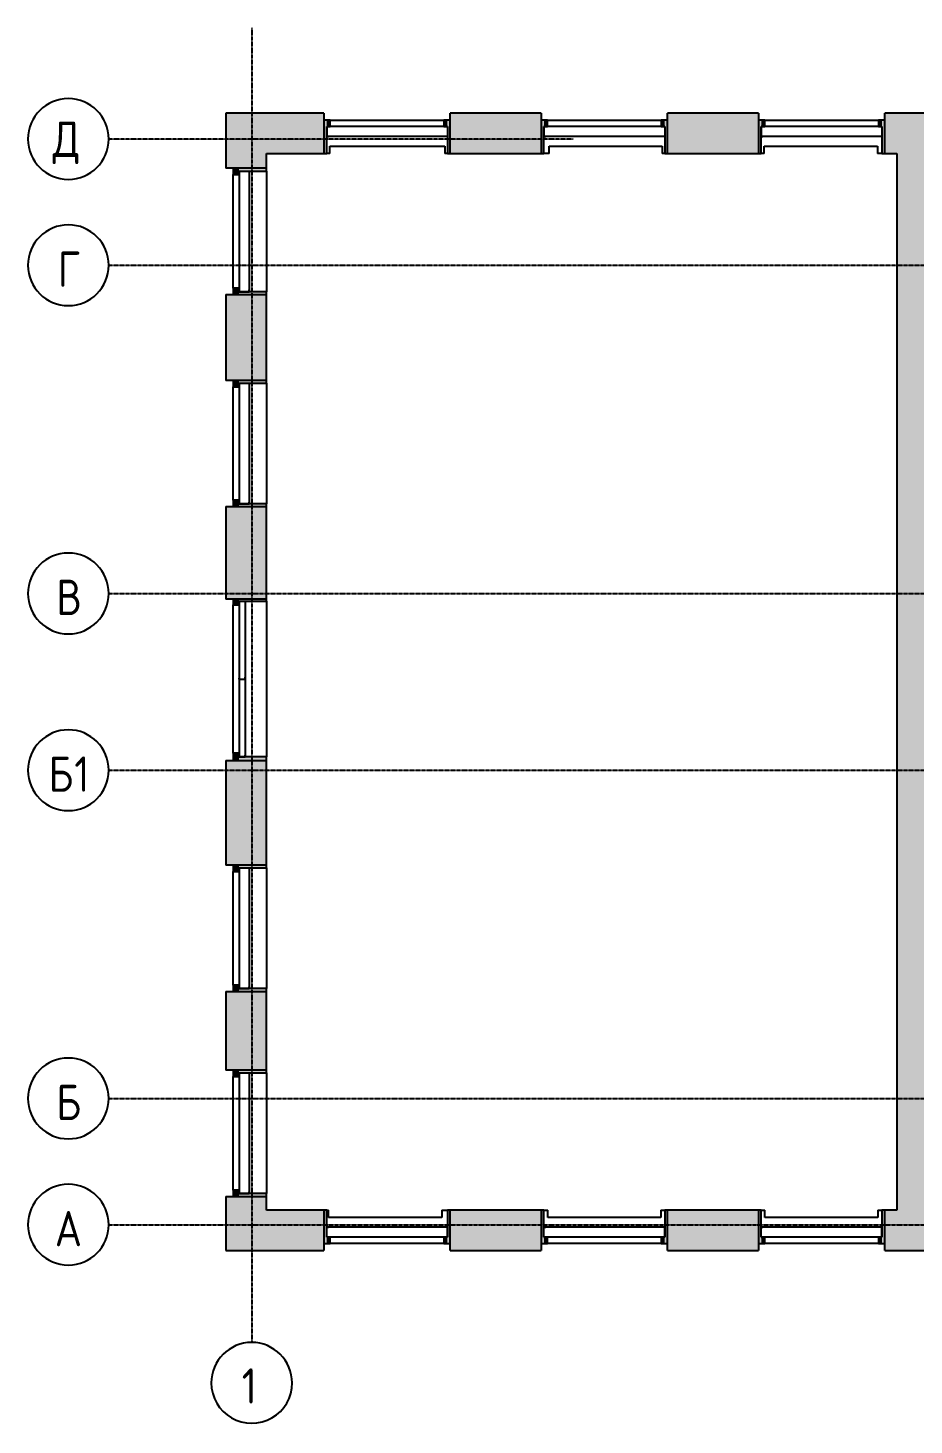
# Model space of a CAD drawing. Extents: x -4056 to 455774, y -7500 to 28668.
# Drawn here: x 231136 to 248675, y -3183 to 24484 of the extents above; entities that cross this region are included whole.
import ezdxf

# ---------------------------------------------------------------- set-up
doc = ezdxf.new("R2010")
doc.units = 0
doc.linetypes.add('ADSK_ЛИНИЯ_СЕТКИ', pattern=[21, 12, -3, 3, -3])
for name, color, linetype in [('КАРКАС_ИМПОСТ', 7, 'CONTINUOUS'), ('ОКНА', 7, 'CONTINUOUS'), ('ОСИ', 7, 'CONTINUOUS'), ('СТЕНЫ', 7, 'CONTINUOUS'), ('СТЕНЫ_РАЗРЕЗ', 7, 'CONTINUOUS')]:
    doc.layers.add(name, color=color, linetype=linetype)
doc.styles.add('GOST_COMMON_1', font='GOST Common.ttf', dxfattribs={"width": 0.9, "height": 700})

# ---------------------------------------------------------------- blocks, each defined once
blk = doc.blocks.new('*U279')
at = {"layer": 'СТЕНЫ'}
for points in [[(235054.839752, 275.135494), (235054.839752, 1075.135494), (236994.839752, 275.135494)], [(236994.839752, 275.135494), (235054.839752, 1075.135494), (236994.839752, 1075.135494)], [(239494.839752, 275.135494), (239494.839752, 1075.135494), (240400.652256, 275.135494)], [(240400.652256, 275.135494), (239494.839752, 1075.135494), (240400.652256, 1075.135494)], [(240400.652256, 275.135494), (240400.652256, 1075.135494), (241294.839752, 275.135494)], [(241294.839752, 275.135494), (240400.652256, 1075.135494), (241294.839752, 1075.135494)], [(243794.839752, 275.135494), (243794.839752, 1075.135494), (245594.839752, 275.135494)], [(245594.839752, 275.135494), (243794.839752, 1075.135494), (245594.839752, 1075.135494)], [(248094.839752, 275.135494), (248094.839752, 1075.135494), (249894.839752, 275.135494)], [(249894.839752, 275.135494), (248094.839752, 1075.135494), (249894.839752, 1075.135494)], [(252394.839752, 275.135494), (252394.839752, 1075.135494), (252774.839752, 275.135494)], [(252774.839752, 275.135494), (252394.839752, 1075.135494), (252774.839752, 1075.135494)]]:
    blk.add_solid(points, dxfattribs=at)
blk = doc.blocks.new('*U280')
at = {"layer": 'СТЕНЫ'}
for points in [[(235054.839752, 21705.135494), (235054.839752, 22795.135494), (235854.839752, 21705.135494)], [(235854.839752, 21705.135494), (235054.839752, 22795.135494), (235854.839752, 22795.135494)], [(235054.839752, 17505.135494), (235054.839752, 19205.135494), (235854.839752, 17505.135494)], [(235854.839752, 17505.135494), (235054.839752, 19205.135494), (235854.839752, 19205.135494)], [(235054.839752, 13175.135494), (235054.839752, 15005.135494), (235854.839752, 13175.135494)], [(235854.839752, 13175.135494), (235054.839752, 15005.135494), (235854.839752, 15005.135494)], [(235054.839752, 7905.135494), (235054.839752, 9975.135494), (235854.839752, 7905.135494)], [(235854.839752, 7905.135494), (235054.839752, 9975.135494), (235854.839752, 9975.135494)], [(235054.839752, 3845.135494), (235054.839752, 5405.135494), (235854.839752, 3845.135494)], [(235854.839752, 3845.135494), (235054.839752, 5405.135494), (235854.839752, 5405.135494)], [(235054.839752, 1075.135494), (235054.839752, 1345.135494), (235854.839752, 1075.135494)], [(235854.839752, 1075.135494), (235054.839752, 1345.135494), (235854.839752, 1345.135494)]]:
    blk.add_solid(points, dxfattribs=at)
blk = doc.blocks.new('*U281')
at = {"layer": 'СТЕНЫ'}
for points in [[(235854.839752, 21995.135494), (235854.839752, 22795.135494), (236994.839752, 21995.135494)], [(236994.839752, 21995.135494), (235854.839752, 22795.135494), (236994.839752, 22795.135494)], [(239494.839752, 21995.135494), (239494.839752, 22795.135494), (240400.652256, 21995.135494)], [(240400.652256, 21995.135494), (239494.839752, 22795.135494), (240400.652256, 22795.135494)], [(240400.652256, 21995.135494), (240400.652256, 22795.135494), (241294.839752, 21995.135494)], [(241294.839752, 21995.135494), (240400.652256, 22795.135494), (241294.839752, 22795.135494)], [(243794.839752, 21995.135494), (243794.839752, 22795.135494), (245594.839752, 21995.135494)], [(245594.839752, 21995.135494), (243794.839752, 22795.135494), (245594.839752, 22795.135494)], [(248094.839752, 21995.135494), (248094.839752, 22795.135494), (248334.839752, 21995.135494)], [(248334.839752, 21995.135494), (248094.839752, 22795.135494), (248334.839752, 22795.135494)], [(248334.839752, 21995.135494), (248334.839752, 22795.135494), (249014.839752, 21995.135494)], [(249014.839752, 21995.135494), (248334.839752, 22795.135494), (249014.839752, 22795.135494)], [(249014.839752, 21995.135494), (249014.839752, 22795.135494), (249894.839752, 21995.135494)], [(249894.839752, 21995.135494), (249014.839752, 22795.135494), (249894.839752, 22795.135494)], [(252394.839752, 21995.135494), (252394.839752, 22795.135494), (253010.836199, 21995.135494)], [(253010.836199, 21995.135494), (252394.839752, 22795.135494), (253010.836199, 22795.135494)], [(253010.836199, 21995.135494), (253010.836199, 22795.135494), (253574.839752, 21995.135494)], [(253574.839752, 21995.135494), (253010.836199, 22795.135494), (253574.839752, 22795.135494)]]:
    blk.add_solid(points, dxfattribs=at)
blk = doc.blocks.new('*U342')
at = {"layer": 'СТЕНЫ'}
for points in [[(248334.839752, 1075.135494), (248334.839752, 21995.135494), (249014.839752, 1075.135494)], [(249014.839752, 1075.135494), (248334.839752, 21995.135494), (249014.839752, 21995.135494)]]:
    blk.add_solid(points, dxfattribs=at)
blk = doc.blocks.new('*U345')
at = {"layer": 'СТЕНЫ'}
for points in [[(245594.839752, 415.135494), (245594.839752, 1075.135494), (245649.839752, 415.135494)], [(245649.839752, 415.135494), (245594.839752, 1075.135494), (245649.839752, 1075.135494)], [(248039.839752, 415.135494), (248039.839752, 1075.135494), (248094.839752, 415.135494)], [(248094.839752, 415.135494), (248039.839752, 1075.135494), (248094.839752, 1075.135494)], [(245649.839752, 415.135494), (245649.839752, 535.135494), (245719.839752, 415.135494)], [(245719.839752, 415.135494), (245649.839752, 535.135494), (245719.839752, 535.135494)], [(247969.839752, 415.135494), (247969.839752, 535.135494), (248039.839752, 415.135494)], [(248039.839752, 415.135494), (247969.839752, 535.135494), (248039.839752, 535.135494)]]:
    blk.add_solid(points, dxfattribs=at)
blk = doc.blocks.new('*U346')
at = {"layer": 'СТЕНЫ'}
for points in [[(241294.839752, 415.135494), (241294.839752, 1075.135494), (241349.839752, 415.135494)], [(241349.839752, 415.135494), (241294.839752, 1075.135494), (241349.839752, 1075.135494)], [(243739.839752, 415.135494), (243739.839752, 1075.135494), (243794.839752, 415.135494)], [(243794.839752, 415.135494), (243739.839752, 1075.135494), (243794.839752, 1075.135494)], [(241349.839752, 415.135494), (241349.839752, 535.135494), (241419.839752, 415.135494)], [(241419.839752, 415.135494), (241349.839752, 535.135494), (241419.839752, 535.135494)], [(243669.839752, 415.135494), (243669.839752, 535.135494), (243739.839752, 415.135494)], [(243739.839752, 415.135494), (243669.839752, 535.135494), (243739.839752, 535.135494)]]:
    blk.add_solid(points, dxfattribs=at)
blk = doc.blocks.new('*U347')
at = {"layer": 'СТЕНЫ'}
for points in [[(236994.839752, 415.135494), (236994.839752, 1075.135494), (237049.839752, 415.135494)], [(237049.839752, 415.135494), (236994.839752, 1075.135494), (237049.839752, 1075.135494)], [(239439.839752, 415.135494), (239439.839752, 1075.135494), (239494.839752, 415.135494)], [(239494.839752, 415.135494), (239439.839752, 1075.135494), (239494.839752, 1075.135494)], [(237049.839752, 415.135494), (237049.839752, 535.135494), (237119.839752, 415.135494)], [(237119.839752, 415.135494), (237049.839752, 535.135494), (237119.839752, 535.135494)], [(239369.839752, 415.135494), (239369.839752, 535.135494), (239439.839752, 415.135494)], [(239439.839752, 415.135494), (239369.839752, 535.135494), (239439.839752, 535.135494)]]:
    blk.add_solid(points, dxfattribs=at)
blk = doc.blocks.new('*U348')
at = {"layer": 'СТЕНЫ'}
for points in [[(235194.839752, 3720.135494), (235194.839752, 3845.135494), (235314.839752, 3720.135494)], [(235314.839752, 3720.135494), (235194.839752, 3845.135494), (235314.839752, 3845.135494)], [(235314.839752, 3790.135494), (235314.839752, 3845.135494), (235854.839752, 3790.135494)], [(235854.839752, 3790.135494), (235314.839752, 3845.135494), (235854.839752, 3845.135494)], [(235194.839752, 1345.135494), (235194.839752, 1470.135494), (235314.839752, 1345.135494)], [(235314.839752, 1345.135494), (235194.839752, 1470.135494), (235314.839752, 1470.135494)], [(235314.839752, 1345.135494), (235314.839752, 1400.135494), (235854.839752, 1345.135494)], [(235854.839752, 1345.135494), (235314.839752, 1400.135494), (235854.839752, 1400.135494)]]:
    blk.add_solid(points, dxfattribs=at)
blk = doc.blocks.new('*U349')
at = {"layer": 'СТЕНЫ'}
for points in [[(235194.839752, 7780.135494), (235194.839752, 7905.135494), (235314.839752, 7780.135494)], [(235314.839752, 7780.135494), (235194.839752, 7905.135494), (235314.839752, 7905.135494)], [(235314.839752, 7850.135494), (235314.839752, 7905.135494), (235854.839752, 7850.135494)], [(235854.839752, 7850.135494), (235314.839752, 7905.135494), (235854.839752, 7905.135494)], [(235194.839752, 5405.135494), (235194.839752, 5530.135494), (235314.839752, 5405.135494)], [(235314.839752, 5405.135494), (235194.839752, 5530.135494), (235314.839752, 5530.135494)], [(235314.839752, 5405.135494), (235314.839752, 5460.135494), (235854.839752, 5405.135494)], [(235854.839752, 5405.135494), (235314.839752, 5460.135494), (235854.839752, 5460.135494)]]:
    blk.add_solid(points, dxfattribs=at)
blk = doc.blocks.new('*U350')
at = {"layer": 'СТЕНЫ'}
for points in [[(235194.839752, 17380.135494), (235194.839752, 17505.135494), (235314.839752, 17380.135494)], [(235314.839752, 17380.135494), (235194.839752, 17505.135494), (235314.839752, 17505.135494)], [(235314.839752, 17450.135494), (235314.839752, 17505.135494), (235854.839752, 17450.135494)], [(235854.839752, 17450.135494), (235314.839752, 17505.135494), (235854.839752, 17505.135494)], [(235194.839752, 15005.135494), (235194.839752, 15130.135494), (235314.839752, 15005.135494)], [(235314.839752, 15005.135494), (235194.839752, 15130.135494), (235314.839752, 15130.135494)], [(235314.839752, 15005.135494), (235314.839752, 15060.135494), (235854.839752, 15005.135494)], [(235854.839752, 15005.135494), (235314.839752, 15060.135494), (235854.839752, 15060.135494)]]:
    blk.add_solid(points, dxfattribs=at)
blk = doc.blocks.new('*U351')
at = {"layer": 'СТЕНЫ'}
for points in [[(235194.839752, 21580.135494), (235194.839752, 21705.135494), (235314.839752, 21580.135494)], [(235314.839752, 21580.135494), (235194.839752, 21705.135494), (235314.839752, 21705.135494)], [(235314.839752, 21650.135494), (235314.839752, 21705.135494), (235854.839752, 21650.135494)], [(235854.839752, 21650.135494), (235314.839752, 21705.135494), (235854.839752, 21705.135494)], [(235194.839752, 19205.135494), (235194.839752, 19330.135494), (235314.839752, 19205.135494)], [(235314.839752, 19205.135494), (235194.839752, 19330.135494), (235314.839752, 19330.135494)], [(235314.839752, 19205.135494), (235314.839752, 19260.135494), (235854.839752, 19205.135494)], [(235854.839752, 19205.135494), (235314.839752, 19260.135494), (235854.839752, 19260.135494)]]:
    blk.add_solid(points, dxfattribs=at)
blk = doc.blocks.new('*U352')
at = {"layer": 'СТЕНЫ'}
for points in [[(235194.839752, 13059.818526), (235194.839752, 13175.135494), (235314.839752, 13059.818526)], [(235314.839752, 13059.818526), (235194.839752, 13175.135494), (235314.839752, 13175.135494)], [(235314.839752, 13129.818526), (235314.839752, 13175.135494), (235854.839752, 13129.818526)], [(235854.839752, 13129.818526), (235314.839752, 13175.135494), (235854.839752, 13175.135494)], [(235194.839752, 9975.135494), (235194.839752, 10119.818526), (235314.839752, 9975.135494)], [(235314.839752, 9975.135494), (235194.839752, 10119.818526), (235314.839752, 10119.818526)], [(235314.839752, 9975.135494), (235314.839752, 10049.818526), (235854.839752, 9975.135494)], [(235854.839752, 9975.135494), (235314.839752, 10049.818526), (235854.839752, 10049.818526)]]:
    blk.add_solid(points, dxfattribs=at)
blk = doc.blocks.new('*U354')
at = {"layer": 'СТЕНЫ'}
for points in [[(245594.839752, 21995.135494), (245594.839752, 22655.135494), (245649.839752, 21995.135494)], [(245649.839752, 21995.135494), (245594.839752, 22655.135494), (245649.839752, 22655.135494)], [(245649.839752, 22535.135494), (245649.839752, 22655.135494), (245719.839752, 22535.135494)], [(245719.839752, 22535.135494), (245649.839752, 22655.135494), (245719.839752, 22655.135494)], [(247969.839752, 22535.135494), (247969.839752, 22655.135494), (248039.839752, 22535.135494)], [(248039.839752, 22535.135494), (247969.839752, 22655.135494), (248039.839752, 22655.135494)], [(248039.839752, 21995.135494), (248039.839752, 22655.135494), (248094.839752, 21995.135494)], [(248094.839752, 21995.135494), (248039.839752, 22655.135494), (248094.839752, 22655.135494)]]:
    blk.add_solid(points, dxfattribs=at)
blk = doc.blocks.new('*U355')
at = {"layer": 'СТЕНЫ'}
for points in [[(241294.839752, 21995.135494), (241294.839752, 22655.135494), (241349.839752, 21995.135494)], [(241349.839752, 21995.135494), (241294.839752, 22655.135494), (241349.839752, 22655.135494)], [(241349.839752, 22535.135494), (241349.839752, 22655.135494), (241419.839752, 22535.135494)], [(241419.839752, 22535.135494), (241349.839752, 22655.135494), (241419.839752, 22655.135494)], [(243669.839752, 22535.135494), (243669.839752, 22655.135494), (243739.839752, 22535.135494)], [(243739.839752, 22535.135494), (243669.839752, 22655.135494), (243739.839752, 22655.135494)], [(243739.839752, 21995.135494), (243739.839752, 22655.135494), (243794.839752, 21995.135494)], [(243794.839752, 21995.135494), (243739.839752, 22655.135494), (243794.839752, 22655.135494)]]:
    blk.add_solid(points, dxfattribs=at)
blk = doc.blocks.new('*U356')
at = {"layer": 'СТЕНЫ'}
for points in [[(236994.839752, 21995.135494), (236994.839752, 22655.135494), (237049.839752, 21995.135494)], [(237049.839752, 21995.135494), (236994.839752, 22655.135494), (237049.839752, 22655.135494)], [(237049.839752, 22535.135494), (237049.839752, 22655.135494), (237119.839752, 22535.135494)], [(237119.839752, 22535.135494), (237049.839752, 22655.135494), (237119.839752, 22655.135494)], [(239369.839752, 22535.135494), (239369.839752, 22655.135494), (239439.839752, 22535.135494)], [(239439.839752, 22535.135494), (239369.839752, 22655.135494), (239439.839752, 22655.135494)], [(239439.839752, 21995.135494), (239439.839752, 22655.135494), (239494.839752, 21995.135494)], [(239494.839752, 21995.135494), (239439.839752, 22655.135494), (239494.839752, 22655.135494)]]:
    blk.add_solid(points, dxfattribs=at)
blk = doc.blocks.new('ИРНИТУ-ОКНО-ГОСТ23166-99_N')
at = {"layer": 'КАРКАС_ИМПОСТ'}
for p, q in [((-1233.1, 210), (1156.9, 210)), ((-1233.1, 210), (-1233.1, 10)), ((-1233.1, 210), (-1198.1, 210)), ((-1233.1, 10), (1156.9, 10)), ((-1233.1, 10), (-1198.1, 10)), ((1156.9, 210), (1121.9, 210)), ((1156.9, 10), (1121.9, 10)), ((1156.9, 210), (1156.9, 10))]:
    blk.add_line(p, q, dxfattribs=at)
blk = doc.blocks.new('ИРНИТУ-ОКНО-ГОСТ23166-99_O')
at = {"layer": 'КАРКАС_ИМПОСТ'}
for p, q in [((-1233.1, -10), (1156.9, -10)), ((-1233.1, -210), (-1233.1, -10)), ((-1233.1, -10), (-1198.1, -10)), ((-1233.1, -210), (1156.9, -210)), ((-1233.1, -210), (-1198.1, -210)), ((1156.9, -10), (1121.9, -10)), ((1156.9, -210), (1121.9, -210)), ((1156.9, -210), (1156.9, -10))]:
    blk.add_line(p, q, dxfattribs=at)
blk = doc.blocks.new('ИРНИТУ-ОКНО-ГОСТ23166-99_P')
at = {"layer": 'КАРКАС_ИМПОСТ'}
for p, q in [((-808.1, -90), (731.9, -90)), ((-808.1, -210), (-808.1, -90)), ((-808.1, -90), (-773.1, -90)), ((-808.1, -210), (731.9, -210)), ((-808.1, -210), (-773.1, -210)), ((731.9, -90), (696.9, -90)), ((731.9, -210), (716.9, -210)), ((731.9, -210), (731.9, -90))]:
    blk.add_line(p, q, dxfattribs=at)
blk = doc.blocks.new('ИРНИТУ-ОКНО-ГОСТ23166-99_Q')
at = {"layer": 'КАРКАС_ИМПОСТ'}
for p, q in [((-808.1, -90), (731.9, -90)), ((-808.1, -210), (-808.1, -90)), ((-808.1, -90), (-773.1, -90)), ((-808.1, -210), (731.9, -210)), ((-808.1, -210), (-793.1, -210)), ((731.9, -90), (696.9, -90)), ((731.9, -210), (696.9, -210)), ((731.9, -210), (731.9, -90))]:
    blk.add_line(p, q, dxfattribs=at)
blk = doc.blocks.new('ОСЬ_СЕТКИ_-_D8-4846-03_Б_Н')
at = {"layer": 'ОСИ'}
for start, end in [(360, 180), (180, 360)]:
    blk.add_arc((0, 0), 4, start, end, dxfattribs=at)

msp = doc.modelspace()

# ---------------------------------------------------------------- linework, layer by layer
at = {"layer": 'ОСИ', "linetype": 'ADSK_ЛИНИЯ_СЕТКИ'}
for p, q in [((235564.839752, 24484.443292), (235564.839752, -1546.924215)), ((241924.839752, 22285.135494), (232735.995103, 22285.135494)), ((232735.995103, 19785.135494), (337536.017597, 19785.135494)), ((232735.995103, 13285.135494), (337536.017597, 13285.135494)), ((232735.995103, 9785.135494), (337536.017597, 9785.135494)), ((232735.995103, 3285.135494), (337536.017597, 3285.135494)), ((232735.995103, 785.135494), (337536.017597, 785.135494))]:
    msp.add_line(p, q, dxfattribs=at)
at = {"layer": 'СТЕНЫ'}
for p, q in [((237119.839752, 22655.135494), (239369.839752, 22655.135494)), ((241419.839752, 22655.135494), (243669.839752, 22655.135494)), ((245719.839752, 22655.135494), (247969.839752, 22655.135494)), ((237109.839752, 21995.135494), (237109.839752, 22145.135494)), ((237109.839752, 22145.135494), (239384.839752, 22145.135494)), ((239384.839752, 22145.135494), (239384.839752, 21995.135494)), ((241449.839752, 21995.135494), (241449.839752, 22145.135494)), ((241449.839752, 22145.135494), (243689.839752, 22145.135494)), ((243689.839752, 22145.135494), (243689.839752, 21995.135494)), ((245709.839752, 21995.135494), (245709.839752, 22145.135494)), ((245709.839752, 22145.135494), (247949.839752, 22145.135494)), ((247949.839752, 22145.135494), (247949.839752, 21995.135494)), ((237109.839752, 21995.135494), (237049.839752, 21995.135494)), ((239439.839752, 21995.135494), (239384.839752, 21995.135494)), ((241449.839752, 21995.135494), (241349.839752, 21995.135494)), ((243739.839752, 21995.135494), (243689.839752, 21995.135494)), ((245709.839752, 21995.135494), (245649.839752, 21995.135494)), ((248039.839752, 21995.135494), (247949.839752, 21995.135494)), ((235854.839752, 21650.135494), (235854.839752, 19260.135494)), ((235194.839752, 19330.135494), (235194.839752, 21580.135494)), ((235854.839752, 17450.135494), (235854.839752, 15060.135494)), ((235194.839752, 15130.135494), (235194.839752, 17380.135494)), ((235194.839752, 10119.818526), (235194.839752, 13059.818526)), ((235854.839752, 13129.818526), (235854.839752, 10049.818526)), ((235194.839752, 5530.135494), (235194.839752, 7780.135494)), ((235854.839752, 7850.135494), (235854.839752, 5460.135494)), ((235194.839752, 1470.135494), (235194.839752, 3720.135494)), ((235854.839752, 3790.135494), (235854.839752, 1400.135494)), ((237049.839752, 1075.135494), (237084.839752, 1075.135494)), ((237084.839752, 925.135494), (237084.839752, 1075.135494)), ((239324.839752, 925.135494), (237084.839752, 925.135494)), ((239324.839752, 1075.135494), (239439.839752, 1075.135494)), ((239324.839752, 1075.135494), (239324.839752, 925.135494)), ((241349.839752, 1075.135494), (241424.839752, 1075.135494)), ((241424.839752, 925.135494), (241424.839752, 1075.135494)), ((243664.839752, 925.135494), (241424.839752, 925.135494)), ((243664.839752, 1075.135494), (243739.839752, 1075.135494)), ((243664.839752, 1075.135494), (243664.839752, 925.135494)), ((245649.839752, 1075.135494), (245719.839752, 1075.135494)), ((245719.839752, 925.135494), (245719.839752, 1075.135494)), ((247959.839752, 925.135494), (245719.839752, 925.135494)), ((247959.839752, 1075.135494), (248039.839752, 1075.135494)), ((247959.839752, 1075.135494), (247959.839752, 925.135494)), ((239369.839752, 415.135494), (237119.839752, 415.135494)), ((243669.839752, 415.135494), (241419.839752, 415.135494)), ((247969.839752, 415.135494), (245719.839752, 415.135494))]:
    msp.add_line(p, q, dxfattribs=at)
at = {"layer": 'СТЕНЫ_РАЗРЕЗ'}
for p, q in [((235054.839752, 22795.135494), (235054.839752, 21705.135494)), ((236994.839752, 22795.135494), (235054.839752, 22795.135494)), ((236994.839752, 22795.135494), (236994.839752, 21995.135494)), ((241294.839752, 22795.135494), (239494.839752, 22795.135494)), ((239494.839752, 21995.135494), (239494.839752, 22795.135494)), ((241294.839752, 22795.135494), (241294.839752, 21995.135494)), ((245594.839752, 22795.135494), (243794.839752, 22795.135494)), ((243794.839752, 21995.135494), (243794.839752, 22795.135494)), ((245594.839752, 22795.135494), (245594.839752, 21995.135494)), ((249894.839752, 22795.135494), (248094.839752, 22795.135494)), ((248094.839752, 21995.135494), (248094.839752, 22795.135494)), ((237119.839752, 22655.135494), (236994.839752, 22655.135494)), ((237049.839752, 21995.135494), (237049.839752, 22535.135494)), ((237049.839752, 22535.135494), (237119.839752, 22535.135494)), ((237119.839752, 22535.135494), (237119.839752, 22655.135494)), ((239494.839752, 22655.135494), (239369.839752, 22655.135494)), ((239369.839752, 22655.135494), (239369.839752, 22535.135494)), ((239369.839752, 22535.135494), (239439.839752, 22535.135494)), ((239439.839752, 22535.135494), (239439.839752, 21995.135494)), ((241419.839752, 22655.135494), (241294.839752, 22655.135494)), ((241349.839752, 21995.135494), (241349.839752, 22535.135494)), ((241349.839752, 22535.135494), (241419.839752, 22535.135494)), ((241419.839752, 22535.135494), (241419.839752, 22655.135494)), ((243794.839752, 22655.135494), (243669.839752, 22655.135494)), ((243669.839752, 22655.135494), (243669.839752, 22535.135494)), ((243669.839752, 22535.135494), (243739.839752, 22535.135494)), ((243739.839752, 22535.135494), (243739.839752, 21995.135494)), ((245719.839752, 22655.135494), (245594.839752, 22655.135494)), ((245649.839752, 21995.135494), (245649.839752, 22535.135494)), ((245649.839752, 22535.135494), (245719.839752, 22535.135494)), ((245719.839752, 22535.135494), (245719.839752, 22655.135494)), ((248094.839752, 22655.135494), (247969.839752, 22655.135494)), ((247969.839752, 22655.135494), (247969.839752, 22535.135494)), ((247969.839752, 22535.135494), (248039.839752, 22535.135494)), ((248039.839752, 22535.135494), (248039.839752, 21995.135494)), ((235854.839752, 21650.135494), (235854.839752, 21995.135494)), ((235854.839752, 21995.135494), (237049.839752, 21995.135494)), ((239439.839752, 21995.135494), (241349.839752, 21995.135494)), ((243739.839752, 21995.135494), (245649.839752, 21995.135494)), ((248039.839752, 21995.135494), (248334.839752, 21995.135494)), ((248334.839752, 21995.135494), (248334.839752, 1075.135494)), ((235854.839752, 21705.135494), (235054.839752, 21705.135494)), ((235194.839752, 21705.135494), (235194.839752, 21580.135494)), ((235314.839752, 21580.135494), (235314.839752, 21650.135494)), ((235314.839752, 21650.135494), (235854.839752, 21650.135494)), ((235194.839752, 21580.135494), (235314.839752, 21580.135494)), ((235054.839752, 19205.135494), (235054.839752, 17505.135494)), ((235054.839752, 19205.135494), (235854.839752, 19205.135494)), ((235194.839752, 19330.135494), (235194.839752, 19205.135494)), ((235314.839752, 19330.135494), (235194.839752, 19330.135494)), ((235314.839752, 19260.135494), (235314.839752, 19330.135494)), ((235854.839752, 19260.135494), (235314.839752, 19260.135494)), ((235854.839752, 17450.135494), (235854.839752, 19260.135494)), ((235854.839752, 17505.135494), (235054.839752, 17505.135494)), ((235194.839752, 17505.135494), (235194.839752, 17380.135494)), ((235314.839752, 17380.135494), (235314.839752, 17450.135494)), ((235314.839752, 17450.135494), (235854.839752, 17450.135494)), ((235194.839752, 17380.135494), (235314.839752, 17380.135494)), ((235054.839752, 15005.135494), (235054.839752, 13175.135494)), ((235054.839752, 15005.135494), (235854.839752, 15005.135494)), ((235194.839752, 15130.135494), (235194.839752, 15005.135494)), ((235314.839752, 15130.135494), (235194.839752, 15130.135494)), ((235314.839752, 15060.135494), (235314.839752, 15130.135494)), ((235854.839752, 15060.135494), (235314.839752, 15060.135494)), ((235854.839752, 13129.818526), (235854.839752, 15060.135494)), ((235854.839752, 13175.135494), (235054.839752, 13175.135494)), ((235194.839752, 13175.135494), (235194.839752, 13059.818526)), ((235194.839752, 13059.818526), (235314.839752, 13059.818526)), ((235314.839752, 13059.818526), (235314.839752, 13129.818526)), ((235314.839752, 13129.818526), (235854.839752, 13129.818526)), ((235054.839752, 9975.135494), (235054.839752, 7905.135494)), ((235054.839752, 9975.135494), (235854.839752, 9975.135494)), ((235194.839752, 10119.818526), (235194.839752, 9975.135494)), ((235314.839752, 10119.818526), (235194.839752, 10119.818526)), ((235314.839752, 10049.818526), (235314.839752, 10119.818526)), ((235854.839752, 10049.818526), (235314.839752, 10049.818526)), ((235854.839752, 7850.135494), (235854.839752, 10049.818526)), ((235854.839752, 7905.135494), (235054.839752, 7905.135494)), ((235194.839752, 7905.135494), (235194.839752, 7780.135494)), ((235194.839752, 7780.135494), (235314.839752, 7780.135494)), ((235314.839752, 7780.135494), (235314.839752, 7850.135494)), ((235314.839752, 7850.135494), (235854.839752, 7850.135494)), ((235054.839752, 5405.135494), (235054.839752, 3845.135494)), ((235054.839752, 5405.135494), (235854.839752, 5405.135494)), ((235194.839752, 5530.135494), (235194.839752, 5405.135494)), ((235314.839752, 5530.135494), (235194.839752, 5530.135494)), ((235314.839752, 5460.135494), (235314.839752, 5530.135494)), ((235854.839752, 5460.135494), (235314.839752, 5460.135494)), ((235854.839752, 3790.135494), (235854.839752, 5460.135494)), ((235854.839752, 3845.135494), (235054.839752, 3845.135494)), ((235194.839752, 3845.135494), (235194.839752, 3720.135494)), ((235194.839752, 3720.135494), (235314.839752, 3720.135494)), ((235314.839752, 3720.135494), (235314.839752, 3790.135494)), ((235314.839752, 3790.135494), (235854.839752, 3790.135494)), ((235194.839752, 1470.135494), (235194.839752, 1345.135494)), ((235314.839752, 1470.135494), (235194.839752, 1470.135494)), ((235314.839752, 1400.135494), (235314.839752, 1470.135494)), ((235854.839752, 1400.135494), (235314.839752, 1400.135494)), ((235854.839752, 1075.135494), (235854.839752, 1400.135494)), ((235054.839752, 1345.135494), (235054.839752, 275.135494)), ((235054.839752, 1345.135494), (235854.839752, 1345.135494)), ((237049.839752, 1075.135494), (235854.839752, 1075.135494)), ((236994.839752, 1075.135494), (236994.839752, 275.135494)), ((237049.839752, 535.135494), (237049.839752, 1075.135494)), ((241349.839752, 1075.135494), (239439.839752, 1075.135494)), ((239439.839752, 1075.135494), (239439.839752, 535.135494)), ((239494.839752, 275.135494), (239494.839752, 1075.135494)), ((241294.839752, 1075.135494), (241294.839752, 275.135494)), ((241349.839752, 535.135494), (241349.839752, 1075.135494)), ((245649.839752, 1075.135494), (243739.839752, 1075.135494)), ((243739.839752, 1075.135494), (243739.839752, 535.135494)), ((243794.839752, 275.135494), (243794.839752, 1075.135494)), ((245594.839752, 1075.135494), (245594.839752, 275.135494)), ((245649.839752, 535.135494), (245649.839752, 1075.135494)), ((248334.839752, 1075.135494), (248039.839752, 1075.135494)), ((248039.839752, 1075.135494), (248039.839752, 535.135494)), ((248094.839752, 275.135494), (248094.839752, 1075.135494)), ((236994.839752, 415.135494), (237119.839752, 415.135494)), ((237119.839752, 535.135494), (237049.839752, 535.135494)), ((237119.839752, 415.135494), (237119.839752, 535.135494)), ((239439.839752, 535.135494), (239369.839752, 535.135494)), ((239369.839752, 535.135494), (239369.839752, 415.135494)), ((239369.839752, 415.135494), (239494.839752, 415.135494)), ((241294.839752, 415.135494), (241419.839752, 415.135494)), ((241419.839752, 535.135494), (241349.839752, 535.135494)), ((241419.839752, 415.135494), (241419.839752, 535.135494)), ((243739.839752, 535.135494), (243669.839752, 535.135494)), ((243669.839752, 535.135494), (243669.839752, 415.135494)), ((243669.839752, 415.135494), (243794.839752, 415.135494)), ((245594.839752, 415.135494), (245719.839752, 415.135494)), ((245719.839752, 535.135494), (245649.839752, 535.135494)), ((245719.839752, 415.135494), (245719.839752, 535.135494)), ((248039.839752, 535.135494), (247969.839752, 535.135494)), ((247969.839752, 535.135494), (247969.839752, 415.135494)), ((247969.839752, 415.135494), (248094.839752, 415.135494)), ((235054.839752, 275.135494), (236994.839752, 275.135494)), ((239494.839752, 275.135494), (241294.839752, 275.135494)), ((243794.839752, 275.135494), (245594.839752, 275.135494)), ((248094.839752, 275.135494), (249894.839752, 275.135494))]:
    msp.add_line(p, q, dxfattribs=at)

# ---------------------------------------------------------------- block references
at = {"layer": 'ОКНА'}
for name, p, rotation in [('ИРНИТУ-ОКНО-ГОСТ23166-99_O', (238206.739752, 22325.135494), 180), ('ИРНИТУ-ОКНО-ГОСТ23166-99_O', (242506.739752, 22325.135494), 180), ('ИРНИТУ-ОКНО-ГОСТ23166-99_O', (246806.739752, 22325.135494), 180), ('ИРНИТУ-ОКНО-ГОСТ23166-99_O', (235524.839752, 20417.035494), 270), ('ИРНИТУ-ОКНО-ГОСТ23166-99_O', (235524.839752, 16217.035494), 270), ('ИРНИТУ-ОКНО-ГОСТ23166-99_P', (235524.839752, 12321.718526), 270), ('ИРНИТУ-ОКНО-ГОСТ23166-99_Q', (235524.839752, 10781.718526), 270), ('ИРНИТУ-ОКНО-ГОСТ23166-99_O', (235524.839752, 6617.035494), 270), ('ИРНИТУ-ОКНО-ГОСТ23166-99_O', (235524.839752, 2557.035494), 270), ('ИРНИТУ-ОКНО-ГОСТ23166-99_N', (238206.739752, 745.135494), 180), ('ИРНИТУ-ОКНО-ГОСТ23166-99_N', (242506.739752, 745.135494), 180), ('ИРНИТУ-ОКНО-ГОСТ23166-99_N', (246806.739752, 745.135494), 180)]:
    msp.add_blockref(name, p, dxfattribs=dict(at, rotation=rotation))
at = {"layer": 'ОСИ', "xscale": 200, "yscale": 200, "zscale": 200}
for p, rotation in [((231935.995103, 22285.135494), 90), ((231935.995103, 19785.135494), 270), ((231935.995103, 13285.135494), 270), ((231935.995103, 9785.135494), 270), ((231935.995103, 3285.135494), 270), ((231935.995103, 785.135494), 270), ((235564.839752, -2346.924215), 180)]:
    msp.add_blockref('ОСЬ_СЕТКИ_-_D8-4846-03_Б_Н', p, dxfattribs=dict(at, rotation=rotation))
at = {"layer": 'СТЕНЫ'}
for name in ['*U280', '*U281', '*U356', '*U355', '*U354', '*U342', '*U351', '*U350', '*U352', '*U349', '*U348', '*U279', '*U347', '*U346', '*U345']:
    msp.add_blockref(name, (0, 0), dxfattribs=at)

# ---------------------------------------------------------------- texts
at = {"layer": 'ОСИ', "char_height": 700, "attachment_point": 1, "style": 'GOST_COMMON_1'}
for s, insert, width in [('\\fGOST Common|b0|i0|c204|p34|;\\W.9;Д', (231622.310187, 22631.615975), 692.658), ('\\fGOST Common|b0|i0|c204|p34|;\\W.9;Г', (231725.880018, 20058.280013), 548.35425), ('\\fGOST Common|b0|i0|c204|p34|;\\W.9;В', (231696.180018, 13558.280013), 620.506125), ('\\fGOST Common|b0|i0|c204|p34|;\\W.9;Б', (231541.380018, 10058.280013), 620.506125), ('\\fGOST Common|b0|i0|c204|p34|;\\W.9;1', (232053.348768, 10058.280013), 375.18975), ('\\fGOST Common|b0|i0|c204|p34|;\\W.9;Б', (231696.180018, 3558.280013), 620.506125), ('\\fGOST Common|b0|i0|c204|p34|;\\W.9;А', (231666.480018, 1058.280013), 692.658), ('\\fGOST Common|b0|i0|c204|p34|;\\W.9;1', (235367.071771, -2059.196631), 375.18975)]:
    msp.add_mtext(s, dxfattribs=dict(at, insert=insert, width=width))

doc.saveas('drawing.dxf')
